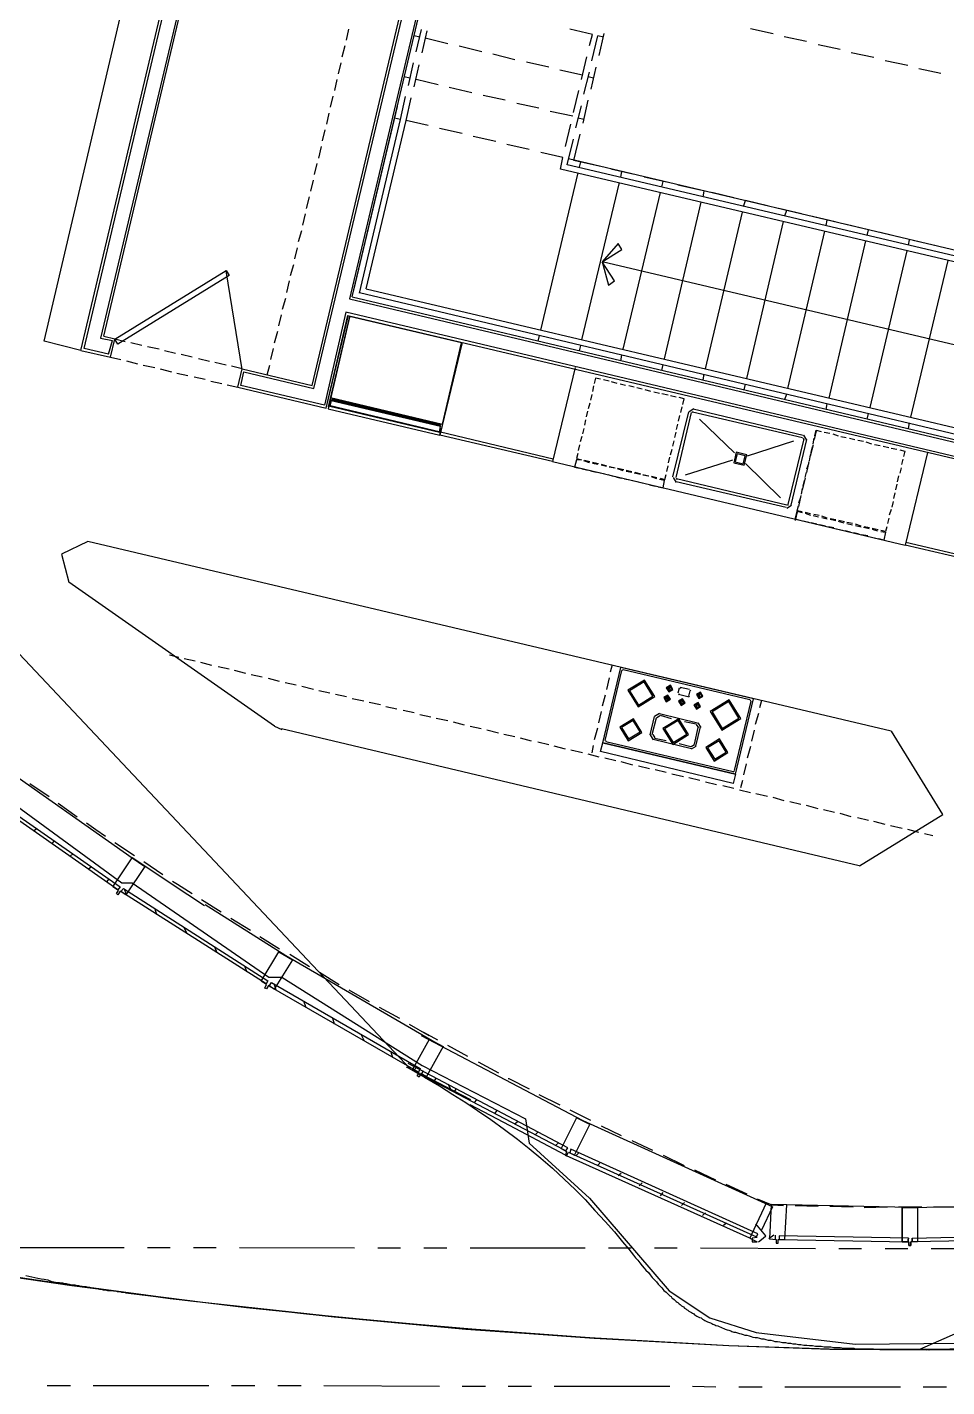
# Model space of a CAD drawing. Header units: feet. Extents: x -84 to 198, y -22 to 181.
# Drawn here: x 45.27 to 65.22, y 6.75 to 36.26 of the extents above; entities that cross this region are included whole.
import ezdxf

# ---------------------------------------------------------------- set-up
doc = ezdxf.new("R2010")
doc.units = ezdxf.units.FT
doc.layers.add('A-AREA-UNIDAD', color=30, linetype='CONTINUOUS')
doc.layers.add('A-LINEA', color=7, linetype='CONTINUOUS')

msp = doc.modelspace()

# ---------------------------------------------------------------- linework, layer by layer
at = {"layer": 'A-AREA-UNIDAD'}
msp.add_lwpolyline([(25.36, 38.4356), (30.112, 32.64), (35.488, 27.1289), (41.2, 22.1689), (47.328, 17.6889), (47.552, 17.6889), (50.512, 15.6444), (50.8, 15.6444), (53.84, 13.7244), (56.08, 12.5689), (56.16, 12.0356), (57.472, 10.8444), (59.2, 8.8356), (60.08, 8.2489), (61.088, 7.9289), (63.232, 7.68), (66.96, 7.7156), (67.44, 7.9644), (74.64, 8.5689), (80.608, 9.6), (80.72, 10.0089), (84.928, 11.0044)], dxfattribs=at)
at = {"layer": 'A-LINEA'}
for p, q in [((15.9579, 53.5937), (53.5889, 13.645)), ((46.44, 29.2444), (48.7067, 38.8311)), ((46.5067, 29.2844), (48.7733, 38.8578)), ((49.0667, 38.7911), (46.8667, 29.5111)), ((46.9333, 29.5511), (49.1067, 38.7378)), ((52.32, 30.4044), (54.1467, 38.0978)), ((54.08, 38.0578), (52.2667, 30.3644)), ((51.4533, 28.4844), (53.6267, 37.6578)), ((51.4933, 28.4178), (53.6933, 37.6978)), ((45.64, 29.4444), (47.32, 36.5911)), ((52.2, 35.9778), (52.2533, 36.2178)), ((53.7867, 36.0444), (53.6667, 36.0711)), ((53.7067, 35.7244), (53.8267, 36.2044)), ((53.84, 35.6978), (53.9467, 36.1778)), ((54.4, 35.8978), (53.9067, 36.0178)), ((57.5333, 36.0978), (57.04, 36.2178)), ((57.4667, 35.8578), (57.5333, 36.0978)), ((57.52, 35.5244), (57.6533, 36.0711)), ((57.7733, 36.0444), (57.6533, 36.0711)), ((57.68, 35.6444), (57.7867, 36.1244)), ((57.68, 35.6444), (57.7867, 36.1244)), ((60.96, 36.2311), (61.4533, 36.1244)), ((61.6933, 36.0578), (62.1733, 35.9511)), ((52.1067, 35.6178), (52.1733, 35.8578)), ((55.1333, 35.7244), (54.64, 35.8444)), ((62.4267, 35.8844), (62.9067, 35.7778)), ((63.1467, 35.7111), (63.64, 35.6044)), ((52.0267, 35.2444), (52.08, 35.4844)), ((53.5467, 34.9911), (53.6533, 35.4844)), ((53.6667, 34.9644), (53.7733, 35.4444)), ((55.8533, 35.5511), (55.3733, 35.6711)), ((56.5867, 35.3911), (56.1067, 35.4978)), ((57.2933, 35.1244), (57.4133, 35.6178)), ((63.88, 35.5378), (64.3733, 35.4311)), ((51.9467, 34.8844), (52, 35.1244)), ((53.5733, 35.1511), (53.4533, 35.1778)), ((54.1867, 35.0044), (53.7067, 35.1244)), ((57.32, 35.2178), (56.8267, 35.3244)), ((57.3467, 34.8044), (57.4667, 35.2844)), ((57.56, 35.1511), (57.44, 35.1778)), ((57.5067, 34.9111), (57.6133, 35.3911)), ((57.5067, 34.9111), (57.6133, 35.3911)), ((64.6133, 35.3644), (65.0933, 35.2578)), ((54.92, 34.8311), (54.4267, 34.9511)), ((57.12, 34.4044), (57.24, 34.8844)), ((51.8533, 34.5244), (51.9067, 34.7644)), ((52.36, 30.5511), (53.3067, 34.5378)), ((53.3733, 34.2578), (53.48, 34.7511)), ((53.4933, 34.2311), (53.6, 34.7244)), ((55.64, 34.6711), (55.16, 34.7778)), ((56.3733, 34.4978), (55.8933, 34.6044)), ((57.1733, 34.0711), (57.2933, 34.5511)), ((57.3333, 34.1778), (57.44, 34.6711)), ((57.3333, 34.1778), (57.44, 34.6711)), ((51.7733, 34.1511), (51.8267, 34.3911)), ((52.48, 30.4844), (53.3733, 34.2578)), ((52.6267, 30.5778), (53.4933, 34.2311)), ((53.3733, 34.2578), (53.24, 34.2844)), ((53.9733, 34.1244), (53.4933, 34.2311)), ((57.1067, 34.3244), (56.6133, 34.4311)), ((57.3467, 34.2578), (57.2267, 34.2844)), ((51.68, 33.7911), (51.7333, 34.0311)), ((54.7067, 33.9511), (54.2133, 34.0578)), ((56.9467, 33.6711), (57.0667, 34.1511)), ((57.1333, 33.3644), (57.2667, 33.9378)), ((51.6, 33.4178), (51.6533, 33.6711)), ((55.44, 33.7778), (54.9467, 33.8844)), ((56.16, 33.6044), (55.68, 33.7111)), ((56.9867, 33.2711), (57.12, 33.8311)), ((56.8933, 33.4311), (56.4133, 33.5378)), ((56.84, 33.1778), (56.8933, 33.4311)), ((67.36, 30.9511), (57.0133, 33.4044)), ((51.5067, 33.0578), (51.56, 33.2978)), ((56.4133, 29.6844), (57.2267, 33.0978)), ((67.4267, 30.6844), (56.84, 33.1778)), ((67.3333, 30.8311), (56.9867, 33.2711)), ((57.2533, 33.2178), (57.28, 33.3378)), ((58.4133, 33.0711), (57.9333, 33.1778)), ((58.1467, 33.0044), (58.1733, 33.1244)), ((51.4267, 32.6978), (51.48, 32.9378)), ((57.3067, 29.4711), (58.12, 32.8844)), ((59.1467, 32.8978), (58.6533, 33.0044)), ((59.04, 32.7911), (59.0667, 32.9111)), ((59.88, 32.7244), (59.3867, 32.8311)), ((51.3333, 32.3244), (51.4, 32.5778)), ((58.2, 29.2711), (59.0133, 32.6711)), ((59.0933, 29.0578), (59.8933, 32.4578)), ((59.9333, 32.5778), (59.96, 32.6978)), ((60.6, 32.5511), (60.12, 32.6711)), ((60.8133, 32.3644), (60.8533, 32.4978)), ((61.3333, 32.3778), (60.8533, 32.4978)), ((64.6373, 7.5663), (121.8893, 32.7279)), ((51.2533, 31.9644), (51.3067, 32.2044)), ((59.9867, 28.8444), (60.7867, 32.2444)), ((62.0667, 32.2044), (61.5733, 32.3244)), ((61.7067, 32.1644), (61.7467, 32.2844)), ((60.88, 28.6311), (61.68, 32.0444)), ((62.8, 32.0311), (62.3067, 32.1511)), ((62.6, 31.9511), (62.6267, 32.0711)), ((63.52, 31.8578), (63.04, 31.9778)), ((51.16, 31.6044), (51.2267, 31.8444)), ((61.7733, 28.4178), (62.5733, 31.8311)), ((62.6667, 28.2044), (63.4667, 31.6178)), ((63.4933, 31.7378), (63.52, 31.8578)), ((64.2533, 31.6844), (63.7733, 31.8044)), ((64.3867, 31.5244), (64.4133, 31.6444)), ((64.9867, 31.5111), (64.4933, 31.6311)), ((51.08, 31.2311), (51.1333, 31.4711)), ((63.56, 28.0044), (64.36, 31.4044)), ((50.9867, 30.8711), (51.0533, 31.1111)), ((64.44, 27.7911), (65.2533, 31.1911)), ((49.9375, 28.8265), (49.5903, 30.9671)), ((50.9067, 30.4978), (50.96, 30.7511)), ((52.32, 30.4044), (70.2133, 26.1644)), ((52.48, 30.4978), (70.12, 26.3111)), ((52.6267, 30.5778), (70.0267, 26.4711)), ((50.8133, 30.1378), (50.88, 30.3778)), ((52.2667, 30.3644), (70.1467, 26.1244)), ((50.7333, 29.7778), (50.7867, 30.0178)), ((52.1867, 30.0711), (51.72, 28.0578)), ((51.76, 27.9911), (52.2267, 30.0044)), ((52.2267, 29.9778), (51.76, 28.0178)), ((52.2667, 29.9644), (51.8, 27.9778)), ((52.2667, 29.9644), (51.8, 28.0178)), ((69.7867, 25.8978), (52.1867, 30.0711)), ((52.2267, 30.0044), (69.72, 25.8711)), ((46.8667, 29.5111), (47.12, 29.4578)), ((46.9333, 29.5511), (47.1733, 29.4978)), ((50.64, 29.4044), (50.7067, 29.6578)), ((56.36, 29.4444), (56.3867, 29.5644)), ((46.44, 29.2444), (45.64, 29.4444)), ((46.44, 29.2444), (47.08, 29.0978)), ((47.04, 29.1644), (46.5067, 29.2844)), ((47.04, 29.1644), (47.12, 29.4578)), ((47.08, 29.0978), (47.1733, 29.4844)), ((47.4, 29.4311), (47.1733, 29.4844)), ((47.76, 29.3511), (47.52, 29.4044)), ((48.1333, 29.2711), (47.88, 29.3244)), ((48.4933, 29.1778), (48.2533, 29.2311)), ((50.56, 29.0444), (50.6133, 29.2844)), ((54.7067, 29.4178), (54.2267, 27.4044)), ((57.2533, 29.2311), (57.28, 29.3511)), ((47.08, 29.0978), (47.3067, 29.0444)), ((47.4267, 29.0178), (47.6667, 28.9511)), ((47.7867, 28.9244), (48.04, 28.8711)), ((48.8533, 29.0978), (48.6133, 29.1511)), ((49.2267, 29.0044), (48.9867, 29.0578)), ((49.5867, 28.9244), (49.3467, 28.9778)), ((50.48, 28.7111), (50.5333, 28.9244)), ((58.1467, 29.0178), (58.1733, 29.1378)), ((59.04, 28.8044), (59.0667, 28.9378)), ((48.16, 28.8444), (48.4, 28.7778)), ((48.52, 28.7511), (48.76, 28.6978)), ((48.8933, 28.6711), (49.1333, 28.6178)), ((49.9333, 28.8444), (49.7067, 28.8978)), ((49.84, 28.4444), (49.9333, 28.8444)), ((49.9067, 28.4844), (49.9733, 28.7778)), ((49.9333, 28.8444), (51.4533, 28.4844)), ((49.9733, 28.7778), (51.4933, 28.4178)), ((57.16, 28.8711), (56.6667, 26.8311)), ((59.9333, 28.6044), (59.96, 28.7244)), ((49.2533, 28.5778), (49.4933, 28.5244)), ((49.6133, 28.4978), (49.84, 28.4444)), ((49.84, 28.4444), (51.76, 27.9911)), ((51.72, 28.0578), (49.9067, 28.4844)), ((57.56, 28.4711), (57.5333, 28.3511)), ((57.8933, 28.5778), (57.7733, 28.6044)), ((58.0667, 28.5244), (57.9467, 28.5644)), ((58.2533, 28.4844), (58.1333, 28.5111)), ((58.44, 28.4444), (58.32, 28.4711)), ((58.6133, 28.4044), (58.4933, 28.4311)), ((58.8, 28.3511), (58.68, 28.3911)), ((58.9867, 28.3111), (58.8667, 28.3378)), ((60.8267, 28.3911), (60.8533, 28.5111)), ((51.8933, 28.1911), (54.2267, 27.6311)), ((51.8933, 28.1911), (54.2267, 27.6311)), ((54.2267, 27.6044), (51.8933, 28.1644)), ((54.2267, 27.6044), (51.8933, 28.1644)), ((57.48, 28.0978), (57.44, 27.9778)), ((57.52, 28.2844), (57.4933, 28.1644)), ((59.1733, 28.2711), (59.04, 28.2978)), ((59.3467, 28.2311), (59.2267, 28.2578)), ((59.52, 28.1911), (59.4133, 28.2178)), ((59.4933, 28.0711), (59.52, 28.1911)), ((61.7067, 28.1778), (61.7467, 28.2978)), ((62.6, 27.9644), (62.6267, 28.0844)), ((57.3867, 27.7378), (57.36, 27.6178)), ((57.4267, 27.9244), (57.4, 27.8044)), ((59.28, 26.4978), (59.6267, 27.9111)), ((59.3467, 26.4844), (59.68, 27.8978)), ((59.4, 27.7111), (59.4267, 27.8311)), ((59.4533, 27.8978), (59.48, 28.0178)), ((59.7333, 27.9754), (59.629, 27.9111)), ((59.7179, 27.9106), (59.6939, 27.8957)), ((59.7067, 27.9111), (62.0933, 27.3511)), ((59.72, 27.9778), (62.1067, 27.4044)), ((60.6133, 27.0178), (59.8533, 27.7511)), ((63.4933, 27.7511), (63.52, 27.8711)), ((56.68, 26.8844), (54.24, 27.4711)), ((57.3467, 27.5511), (57.32, 27.4311)), ((59.32, 27.3511), (59.3467, 27.4711)), ((59.36, 27.5244), (59.3867, 27.6444)), ((62.3867, 27.4978), (62.3467, 27.3111)), ((62.36, 27.3911), (62.3867, 27.5111)), ((62.3867, 27.5111), (62.4933, 27.4844)), ((62.56, 27.4711), (62.68, 27.4444)), ((64.3867, 27.5511), (64.4133, 27.6711)), ((56.6667, 26.8311), (54.2267, 27.4044)), ((57.2533, 27.1911), (57.2267, 27.0711)), ((57.3067, 27.3778), (57.2667, 27.2578)), ((59.28, 27.1644), (59.3067, 27.2844)), ((61.8933, 27.2711), (60.8933, 26.9511)), ((62.12, 27.3244), (61.7733, 25.8978)), ((62.1733, 27.3111), (61.84, 25.8844)), ((62.1195, 27.3132), (62.1046, 27.3372)), ((62.1843, 27.2978), (62.12, 27.4021)), ((62.32, 27.1911), (62.2533, 26.9511)), ((62.28, 27.0311), (62.3067, 27.1511)), ((62.32, 27.2178), (62.3467, 27.3378)), ((62.7467, 27.4311), (62.8667, 27.3911)), ((62.92, 27.3778), (63.04, 27.3511)), ((63.1067, 27.3378), (63.2267, 27.3111)), ((63.2933, 27.2978), (63.4133, 27.2711)), ((63.4667, 27.2578), (63.5867, 27.2178)), ((63.6533, 27.2044), (63.7733, 27.1778)), ((63.84, 27.1644), (63.96, 27.1378)), ((57.36, 26.8578), (57.48, 26.8311)), ((59.1867, 26.8044), (59.2133, 26.9244)), ((59.2267, 26.9778), (59.2667, 27.0978)), ((60.5733, 26.8578), (59.5467, 26.5378)), ((62.24, 26.8444), (62.2667, 26.9778)), ((64.0133, 27.1244), (64.1333, 27.0978)), ((64.2667, 26.8844), (64.24, 26.7644)), ((64.8, 27.0311), (64.32, 25.0178)), ((56.6667, 26.8311), (64.32, 25.0178)), ((57.3067, 26.6711), (57.44, 26.6444)), ((57.4667, 26.8044), (57.3467, 26.8444)), ((57.4933, 26.6311), (57.6133, 26.6044)), ((57.5333, 26.8178), (57.6667, 26.7911)), ((57.6533, 26.7644), (57.5333, 26.7911)), ((57.68, 26.5911), (57.8, 26.5644)), ((57.72, 26.7778), (57.84, 26.7378)), ((57.84, 26.7244), (57.72, 26.7511)), ((58.0267, 26.6844), (57.8933, 26.7111)), ((57.9067, 26.7244), (58.0267, 26.6978)), ((58.08, 26.6844), (58.2133, 26.6578)), ((58.2, 26.6311), (58.08, 26.6711)), ((58.2667, 26.6444), (58.3867, 26.6178)), ((58.3867, 26.5911), (58.2667, 26.6178)), ((58.5733, 26.5511), (58.44, 26.5778)), ((58.4533, 26.6044), (58.5733, 26.5644)), ((59.1467, 26.6178), (59.1733, 26.7378)), ((61.6133, 26.0444), (60.8533, 26.7911)), ((62.1467, 26.4844), (62.1733, 26.6044)), ((62.2267, 26.8311), (62.1733, 26.5911)), ((62.1867, 26.6711), (62.2267, 26.7911)), ((64.2267, 26.6978), (64.2, 26.5778)), ((57.8667, 26.5511), (57.9867, 26.5111)), ((58.04, 26.4978), (58.16, 26.4711)), ((58.2267, 26.4578), (58.3467, 26.4311)), ((58.4133, 26.4178), (58.5333, 26.3911)), ((58.5867, 26.3778), (58.7067, 26.3511)), ((58.6267, 26.5511), (58.76, 26.5244)), ((58.7467, 26.5111), (58.6267, 26.5378)), ((58.7733, 26.3244), (58.8933, 26.2978)), ((58.8133, 26.5111), (58.9333, 26.4844)), ((58.9333, 26.4578), (58.8133, 26.4978)), ((59.0933, 26.4178), (58.9867, 26.4444)), ((59.2823, 26.4844), (59.3467, 26.3801)), ((61.7333, 25.8311), (59.3467, 26.3911)), ((59.3472, 26.469), (59.3621, 26.445)), ((61.7467, 25.8844), (59.36, 26.4578)), ((62.1467, 26.4711), (62.08, 26.2178)), ((62.1067, 26.2978), (62.1333, 26.4178)), ((64.1333, 26.3378), (64.1067, 26.2178)), ((64.1733, 26.5244), (64.1467, 26.3911)), ((62.0533, 26.0978), (62, 25.8578)), ((62.0133, 25.9378), (62.0533, 26.0578)), ((62.0667, 26.1244), (62.0933, 26.2444)), ((64.0933, 26.1511), (64.0667, 26.0311)), ((61.7467, 25.8201), (61.851, 25.8845)), ((61.7621, 25.885), (61.7861, 25.8998)), ((61.9733, 25.7378), (61.9333, 25.5511)), ((61.9733, 25.7511), (62.08, 25.7244)), ((62.2667, 25.6978), (62.1467, 25.7244)), ((62.1467, 25.7111), (62.2667, 25.6711)), ((62.4533, 25.6578), (62.3333, 25.6844)), ((64.0133, 25.7911), (63.9733, 25.6711)), ((64.0533, 25.9644), (64.0267, 25.8444)), ((62.2267, 25.5111), (62.1067, 25.5378)), ((62.4, 25.4711), (62.28, 25.4978)), ((62.32, 25.6578), (62.44, 25.6311)), ((62.5867, 25.4311), (62.4667, 25.4578)), ((62.6267, 25.6044), (62.5067, 25.6444)), ((62.5067, 25.6178), (62.6267, 25.5911)), ((62.7733, 25.3911), (62.6533, 25.4178)), ((62.8133, 25.5644), (62.6933, 25.5911)), ((62.6933, 25.5778), (62.8133, 25.5511)), ((62.8667, 25.5378), (62.9867, 25.4978)), ((63, 25.5244), (62.88, 25.5511)), ((63.1733, 25.4844), (63.0533, 25.5111)), ((63.0533, 25.4844), (63.1733, 25.4578)), ((63.36, 25.4311), (63.24, 25.4711)), ((63.24, 25.4444), (63.36, 25.4178)), ((63.4133, 25.4044), (63.5333, 25.3778)), ((63.5467, 25.3911), (63.4267, 25.4178)), ((63.7333, 25.3511), (63.6, 25.3778)), ((63.96, 25.6044), (63.9333, 25.4844)), ((64.0133, 20.9778), (46.5867, 25.0978)), ((62.96, 25.3378), (62.8267, 25.3644)), ((63.1333, 25.2978), (63.0133, 25.3244)), ((63.32, 25.2578), (63.2, 25.2844)), ((63.5067, 25.2178), (63.3733, 25.2444)), ((63.68, 25.1644), (63.56, 25.1911)), ((63.6, 25.3644), (63.72, 25.3244)), ((66.7733, 24.4444), (64.32, 25.0178)), ((66.7867, 24.4978), (64.3333, 25.0711)), ((46.1731, 24.2187), (50.6378, 21.0952)), ((48.56, 22.5778), (48.36, 22.6311)), ((48.92, 22.4978), (48.68, 22.5511)), ((49.28, 22.4044), (49.04, 22.4711)), ((49.6533, 22.3244), (49.4133, 22.3778)), ((50.0133, 22.2311), (49.7733, 22.2978)), ((50.3733, 22.1511), (50.1333, 22.2044)), ((57.76, 20.7244), (58.1467, 22.3644)), ((57.8133, 20.7778), (58.1733, 22.2978)), ((57.8933, 22.1378), (57.84, 21.8844)), ((57.96, 22.4178), (57.92, 22.2578)), ((61.0267, 21.6844), (58.1467, 22.3644)), ((58.1979, 22.3106), (58.1739, 22.2957)), ((60.9467, 21.6578), (58.2, 22.3111)), ((50.7467, 22.0578), (50.5067, 22.1244)), ((51.1067, 21.9778), (50.8667, 22.0311)), ((51.48, 21.8844), (51.2267, 21.9511)), ((51.84, 21.8044), (51.6, 21.8578)), ((59.1867, 21.8978), (59.2, 21.9644)), ((59.2, 21.8844), (59.2267, 21.9644)), ((59.2, 21.8978), (59.2, 21.8978)), ((59.4133, 21.9111), (59.3867, 21.8044)), ((59.4513, 21.9239), (59.4272, 21.909)), ((59.64, 21.8844), (59.44, 21.9244)), ((59.6267, 21.7378), (59.6533, 21.8578)), ((59.6661, 21.8465), (59.6513, 21.8706)), ((52.2, 21.7244), (51.96, 21.7778)), ((52.5733, 21.6311), (52.32, 21.6844)), ((52.9333, 21.5511), (52.6933, 21.6044)), ((57.8133, 21.7644), (57.7467, 21.5244)), ((59.1333, 21.6711), (59.1467, 21.7511)), ((59.1467, 21.6711), (59.1467, 21.6711)), ((59.16, 21.6711), (59.1733, 21.7378)), ((59.6, 21.7244), (59.4, 21.7778)), ((59.4005, 21.789), (59.4154, 21.765)), ((59.4533, 21.6044), (59.4667, 21.6711)), ((59.4667, 21.6044), (59.4667, 21.6044)), ((59.48, 21.5911), (59.4933, 21.6711)), ((59.6154, 21.725), (59.6395, 21.7398)), ((59.7867, 21.5244), (59.8, 21.5911)), ((59.8, 21.5244), (59.8267, 21.5911)), ((59.8533, 21.7378), (59.8667, 21.8044)), ((60.6133, 20.1244), (60.9733, 21.6311)), ((60.64, 20.0444), (61.0267, 21.6844)), ((60.9728, 21.6332), (60.9579, 21.6572)), ((61.2, 21.6444), (61.16, 21.4844)), ((53.2933, 21.4578), (53.0533, 21.5111)), ((53.6667, 21.3778), (53.4267, 21.4311)), ((54.0267, 21.2844), (53.7867, 21.3378)), ((54.4, 21.2044), (54.1467, 21.2578)), ((57.72, 21.4044), (57.6667, 21.1644)), ((58.7867, 20.8978), (58.88, 21.2978)), ((58.8267, 20.9111), (58.92, 21.2711)), ((58.9866, 21.3621), (58.8823, 21.2977)), ((58.9938, 21.3095), (58.9216, 21.2649)), ((58.9867, 21.3644), (59.8133, 21.1644)), ((59, 21.3244), (59.24, 21.2578)), ((59.8, 21.5244), (59.8, 21.5244)), ((61.1333, 21.3644), (61.0667, 21.1244)), ((50.6399, 21.0858), (50.7983, 21.0179)), ((63.32, 18.0578), (50.7867, 21.0311)), ((54.76, 21.1111), (54.52, 21.1778)), ((55.12, 21.0311), (54.88, 21.0844)), ((55.4933, 20.9378), (55.24, 21.0044)), ((57.64, 21.0444), (57.5733, 20.7911)), ((59.5333, 21.1911), (59.7867, 21.1378)), ((59.7467, 20.6978), (59.8267, 21.0578)), ((59.7733, 20.6578), (59.88, 21.0711)), ((59.8384, 21.0506), (59.7938, 21.1228)), ((59.891, 21.0578), (59.8266, 21.1621)), ((61.04, 21.0044), (60.9867, 20.7644)), ((55.8533, 20.8578), (55.6133, 20.9111)), ((56.2133, 20.7644), (55.9733, 20.8311)), ((56.5867, 20.6844), (56.3467, 20.7378)), ((56.9467, 20.5911), (56.7067, 20.6578)), ((57.5467, 20.6711), (57.52, 20.5111)), ((60.64, 20.0444), (57.76, 20.7244)), ((57.8139, 20.7757), (57.8287, 20.7516)), ((60.5867, 20.0978), (57.8267, 20.7511)), ((58.789, 20.8977), (58.8534, 20.7934)), ((58.8416, 20.9049), (58.8862, 20.8327)), ((58.8533, 20.8044), (59.68, 20.6044)), ((58.88, 20.8311), (59.1333, 20.7778)), ((59.4133, 20.7111), (59.6667, 20.6444)), ((59.6729, 20.6461), (59.7451, 20.6906)), ((59.68, 20.5934), (59.7843, 20.6578)), ((57.32, 20.5111), (57.0667, 20.5644)), ((57.68, 20.4178), (57.44, 20.4844)), ((58.04, 20.3378), (57.8, 20.3911)), ((60.96, 20.6444), (60.8933, 20.3911)), ((58.4133, 20.2444), (58.16, 20.3111)), ((58.7733, 20.1644), (58.5333, 20.2178)), ((59.1333, 20.0844), (58.8933, 20.1378)), ((60.5887, 20.0983), (60.6128, 20.1132)), ((60.8667, 20.2711), (60.8133, 20.0311)), ((45.3333, 19.8444), (45.7467, 19.5644)), ((59.5067, 19.9911), (59.2533, 20.0444)), ((59.8667, 19.9111), (59.6267, 19.9644)), ((60.2267, 19.8178), (59.9867, 19.8711)), ((60.6, 19.7378), (60.36, 19.7911)), ((60.7867, 19.9111), (60.7467, 19.7511)), ((60.96, 19.6444), (60.72, 19.6978)), ((61.3333, 19.5644), (61.08, 19.6178)), ((61.6933, 19.4711), (61.4533, 19.5378)), ((45.9467, 19.4178), (46.36, 19.1244)), ((62.0533, 19.3911), (61.8133, 19.4444)), ((62.4267, 19.2978), (62.1733, 19.3644)), ((62.7867, 19.2178), (62.5467, 19.2711)), ((63.1467, 19.1244), (62.9067, 19.1911)), ((63.52, 19.0444), (63.28, 19.0978)), ((63.88, 18.9511), (63.64, 19.0178)), ((64.2533, 18.8711), (64, 18.9244)), ((45.4133, 18.8178), (45.48, 18.8711)), ((45.8133, 18.5378), (45.8667, 18.6044)), ((64.6133, 18.7778), (64.3733, 18.8444)), ((64.92, 18.7111), (64.7333, 18.7511)), ((46.2, 18.2578), (46.2667, 18.3244)), ((47.1733, 18.5644), (47.6, 18.2844)), ((46.6, 17.9911), (46.6667, 18.0444)), ((47.8, 18.1511), (48.2133, 17.8711)), ((47, 17.7111), (47.0533, 17.7778)), ((47.3867, 17.5378), (47.4267, 17.4178)), ((48.04, 17.1244), (48.08, 17.0044)), ((49.0533, 17.3244), (49.48, 17.0578)), ((49.1333, 17.2178), (50.88, 16.1111)), ((49.6933, 16.9244), (50.12, 16.6578)), ((48.68, 16.7111), (48.7333, 16.5911)), ((50.32, 16.5244), (50.7467, 16.2578)), ((49.3333, 16.2978), (49.3867, 16.1778)), ((49.3333, 16.2978), (49.3867, 16.1778)), ((50.9733, 16.1378), (51.4, 15.8711)), ((49.9867, 15.8844), (50.0267, 15.7644)), ((49.9867, 15.8844), (50.0267, 15.7644)), ((51.6133, 15.7511), (52.04, 15.4844)), ((50.4933, 15.5644), (50.4533, 15.4978)), ((50.52, 15.4444), (50.5733, 15.5244)), ((50.6267, 15.4844), (50.6667, 15.3644)), ((50.6267, 15.4844), (50.6667, 15.3644)), ((52.2533, 15.3644), (52.6933, 15.1111)), ((51.2667, 15.1244), (51.3067, 15.0044)), ((51.2667, 15.1244), (51.3067, 15.0044)), ((52.9067, 14.9911), (53.3467, 14.7511)), ((51.8933, 14.7511), (51.9333, 14.6311)), ((51.8933, 14.7511), (51.9333, 14.6311)), ((53.56, 14.6178), (53.9867, 14.3778)), ((52.52, 14.3911), (52.5733, 14.2711)), ((52.52, 14.3911), (52.5733, 14.2711)), ((57.3333, 12.5244), (53.8267, 14.3644)), ((53.8667, 14.4444), (54.1733, 14.2844)), ((54.3867, 14.1644), (54.8267, 13.9244)), ((53.16, 14.0178), (53.2, 13.8978)), ((57, 11.9378), (53.5333, 13.7644)), ((53.6533, 13.6178), (53.7067, 13.6711)), ((53.7867, 13.6578), (53.7867, 13.6444)), ((55.0533, 13.8044), (55.4933, 13.5644)), ((53.8267, 13.5378), (53.8267, 13.5378)), ((54.0933, 13.3778), (54.1467, 13.4444)), ((54.4, 13.3244), (54.4533, 13.2178)), ((54.5333, 13.1511), (54.5867, 13.2178)), ((56.3733, 13.0978), (56.8267, 12.8711)), ((54.9733, 12.9244), (55.0267, 12.9778)), ((55.4133, 12.6844), (55.4667, 12.7511)), ((57.04, 12.7644), (57.4933, 12.5378)), ((55.8533, 12.4578), (55.9067, 12.5111)), ((61.44, 10.6578), (57.3333, 12.5244)), ((57.72, 12.4178), (58.16, 12.2044)), ((56.2933, 12.2178), (56.36, 12.2844)), ((58.3867, 12.0978), (58.84, 11.8844)), ((56.7333, 11.9911), (56.8, 12.0444)), ((57.1733, 11.7644), (57.24, 11.8311)), ((60.9467, 9.9778), (56.9733, 11.7644)), ((57.64, 11.5511), (57.6933, 11.6044)), ((58.0933, 11.3378), (58.16, 11.3911)), ((59.7467, 11.4578), (60.2, 11.2444)), ((58.5467, 11.1111), (58.6133, 11.1778)), ((59.0133, 10.8978), (59.0667, 10.9644)), ((60.4267, 11.1511), (60.88, 10.9378)), ((59.4667, 10.6844), (59.5333, 10.7511)), ((61.1067, 10.8311), (61.4267, 10.6978)), ((61.44, 10.6578), (61.2, 10.1511)), ((61.4267, 10.6978), (61.68, 10.6844)), ((64.4267, 10.6444), (61.7467, 10.6978)), ((61.9333, 10.6844), (62.4267, 10.6711)), ((62.68, 10.6711), (63.1867, 10.6578)), ((63.4267, 10.6444), (63.9333, 10.6578)), ((64.1733, 10.6578), (64.68, 10.6578)), ((64.4267, 10.6444), (67.1067, 10.6978)), ((64.9333, 10.6578), (65.4267, 10.6578)), ((59.92, 10.4711), (59.9867, 10.5244)), ((60.3733, 10.2578), (60.44, 10.3111)), ((61.4667, 10.0444), (61.36, 9.9644)), ((61.5067, 9.9644), (61.5067, 10.0444)), ((44.88, 9.7778), (47.3733, 9.7778)), ((47.88, 9.7778), (48.3733, 9.7778)), ((48.88, 9.7778), (49.3733, 9.7778)), ((49.88, 9.7778), (52.3733, 9.7644)), ((52.88, 9.7644), (53.3733, 9.7644)), ((53.88, 9.7644), (54.3733, 9.7644)), ((54.88, 9.7644), (57.3733, 9.7644)), ((57.88, 9.7644), (58.3733, 9.7644)), ((58.88, 9.7644), (59.3733, 9.7644)), ((59.88, 9.7644), (62.3733, 9.7511)), ((61, 9.8978), (61.1067, 9.8978)), ((62.88, 9.7511), (63.3733, 9.7511)), ((63.88, 9.7511), (64.3733, 9.7511)), ((64.3867, 9.9778), (64.3733, 9.8978)), ((64.4667, 9.9778), (64.4667, 9.8978)), ((64.88, 9.7511), (67.3733, 9.7511)), ((45.7067, 6.7778), (46.2133, 6.7778)), ((46.7067, 6.7778), (49.2133, 6.7778)), ((49.7067, 6.7778), (50.2133, 6.7778)), ((50.7067, 6.7778), (51.2133, 6.7778)), ((51.7067, 6.7778), (54.2133, 6.7644)), ((54.7067, 6.7644), (55.2133, 6.7644)), ((55.7067, 6.7644), (56.2133, 6.7644)), ((56.7067, 6.7644), (59.2133, 6.7644)), ((59.7067, 6.7644), (60.2133, 6.7511)), ((60.7067, 6.7511), (61.2133, 6.7511)), ((61.7067, 6.7511), (64.2133, 6.7511)), ((64.7067, 6.7511), (65.2133, 6.7511))]:
    msp.add_line(p, q, dxfattribs=at)
for points in [[(29.2133, 34.6044), (30.6, 32.9778), (33.1867, 30.2178), (35.8667, 27.5511), (38.68, 25.0178), (41.5867, 22.6044), (44.5867, 20.3111), (47.5467, 18.2311)], [(57.68, 33.2444), (57.1333, 33.3644), (57.2667, 33.9378)], [(69.8133, 33.1911), (68.72, 28.5778), (57.7467, 31.1644)], [(58.0933, 31.5644), (57.7467, 31.1644), (57.88, 30.6578), (58.0133, 30.7511), (57.7467, 31.1644), (58.1733, 31.4311), (58.0933, 31.5644)], [(47.1733, 29.4844), (49.5867, 30.9778), (49.6533, 30.8711), (47.24, 29.3778), (47.1733, 29.4844)], [(51.8533, 28.2178), (54.28, 27.6444), (54.6933, 29.4044), (52.2667, 29.9778), (51.8533, 28.2178)], [(57.7067, 28.6178), (57.6, 28.6444), (57.5733, 28.5244)], [(54.2267, 27.4044), (54.24, 27.4711), (51.8133, 28.0444), (51.8, 27.9778), (54.2267, 27.4044)], [(54.2267, 27.4044), (54.24, 27.4711), (51.8133, 28.0444), (51.8, 27.9778), (54.2267, 27.4044)], [(51.8267, 28.0311), (51.8533, 28.1111), (51.8667, 28.1244), (51.8667, 28.1511), (51.8933, 28.1644), (51.88, 28.1778), (51.8933, 28.1911), (51.8933, 28.2044), (54.24, 27.6444), (54.2267, 27.6311), (54.24, 27.6178), (54.2267, 27.6044), (54.24, 27.5911), (54.2267, 27.5644), (54.24, 27.5511), (54.2267, 27.4711), (51.8267, 28.0311)], [(51.8267, 28.0311), (51.8533, 28.1111), (51.8667, 28.1244), (51.8667, 28.1511), (51.8933, 28.1644), (51.88, 28.1778), (51.8933, 28.1911), (51.8933, 28.2044), (54.24, 27.6444), (54.2267, 27.6311), (54.24, 27.6178), (54.2267, 27.6044), (54.24, 27.5911), (54.2267, 27.5644), (54.24, 27.5511), (54.2267, 27.4711), (51.8267, 28.0311)], [(54.2133, 27.4711), (54.24, 27.5911), (51.8667, 28.1511), (51.84, 28.0311), (54.2133, 27.4711)], [(54.2133, 27.4711), (54.24, 27.5911), (51.8667, 28.1511), (51.84, 28.0311), (54.2133, 27.4711)], [(57.2933, 26.8578), (57.1867, 26.8711), (57.1467, 26.7111), (57.2533, 26.6844)], [(57.2133, 27.0044), (57.1867, 26.8978), (57.2933, 26.8711)], [(60.5982, 26.8036), (60.8276, 26.7493), (60.8818, 26.9787), (60.6524, 27.0329), (60.5982, 26.8036)], [(60.6322, 26.8246), (60.8065, 26.7833), (60.8478, 26.9577), (60.6735, 26.9989), (60.6322, 26.8246)], [(64.2, 27.0844), (64.3067, 27.0578), (64.28, 26.9378)], [(58.96, 26.2844), (59.0667, 26.2578), (59.0933, 26.4178)], [(59, 26.4711), (59.1067, 26.4444), (59.1333, 26.5511)], [(62.04, 25.5511), (61.9333, 25.5778), (61.9733, 25.7511)], [(62.08, 25.7378), (61.9733, 25.7644), (62, 25.8711)], [(63.92, 25.4178), (63.8933, 25.3111), (63.7867, 25.3378)], [(46.5884, 25.0977), (46.0204, 24.8229), (46.1738, 24.2108)], [(63.7867, 25.3111), (63.8933, 25.2978), (63.8533, 25.1244), (63.7467, 25.1511)], [(58.8853, 21.7287), (58.6624, 22.0897), (58.3014, 21.8668), (58.5243, 21.5058), (58.8853, 21.7287)], [(58.8463, 21.7379), (58.6532, 22.0508), (58.3403, 21.8576), (58.5335, 21.5448), (58.8463, 21.7379)], [(59.278, 21.8876), (59.2235, 21.9758), (59.1353, 21.9213), (59.1898, 21.8331), (59.278, 21.8876)], [(59.2521, 21.8937), (59.2174, 21.9499), (59.1613, 21.9152), (59.1959, 21.859), (59.2521, 21.8937)], [(59.2247, 21.6742), (59.1702, 21.7625), (59.082, 21.708), (59.1365, 21.6197), (59.2247, 21.6742)], [(59.1987, 21.6804), (59.1641, 21.7365), (59.1079, 21.7019), (59.1426, 21.6457), (59.1987, 21.6804)], [(59.5447, 21.5942), (59.4902, 21.6825), (59.402, 21.628), (59.4565, 21.5397), (59.5447, 21.5942)], [(59.5187, 21.6004), (59.4841, 21.6565), (59.4279, 21.6219), (59.4626, 21.5657), (59.5187, 21.6004)], [(59.878, 21.5142), (59.8235, 21.6025), (59.7353, 21.548), (59.7898, 21.4597), (59.878, 21.5142)], [(59.8521, 21.5204), (59.8174, 21.5765), (59.7613, 21.5419), (59.7959, 21.4857), (59.8521, 21.5204)], [(59.9314, 21.7409), (59.8769, 21.8291), (59.7886, 21.7747), (59.8431, 21.6864), (59.9314, 21.7409)], [(59.9054, 21.747), (59.8707, 21.8032), (59.8146, 21.7685), (59.8493, 21.7124), (59.9054, 21.747)], [(59.84, 21.7378), (59.84, 21.7378), (59.8533, 21.8178)], [(60.7509, 21.2528), (60.4983, 21.662), (60.0891, 21.4094), (60.3417, 21.0002), (60.7509, 21.2528)], [(60.7119, 21.262), (60.4891, 21.6231), (60.1281, 21.4002), (60.3509, 21.0392), (60.7119, 21.262)], [(58.6067, 20.9543), (58.4235, 21.2512), (58.1266, 21.0679), (58.3099, 20.7711), (58.6067, 20.9543)], [(59.619, 20.9051), (59.406, 21.2501), (59.061, 21.0371), (59.274, 20.6921), (59.619, 20.9051)], [(58.5678, 20.9635), (58.4142, 21.2122), (58.1656, 21.0587), (58.3191, 20.81), (58.5678, 20.9635)], [(59.58, 20.9143), (59.3968, 21.2112), (59.1, 21.0279), (59.2832, 20.7311), (59.58, 20.9143)], [(63.3276, 18.0582), (65.1329, 19.172), (64.0191, 20.9774)], [(60.5867, 19.8444), (57.7067, 20.5378), (57.76, 20.7244), (60.64, 20.0444), (60.5867, 19.8444)], [(60.4734, 20.5143), (60.2901, 20.8112), (59.9933, 20.6279), (60.1765, 20.3311), (60.4734, 20.5143)], [(60.4344, 20.5235), (60.2809, 20.7722), (60.0322, 20.6187), (60.1858, 20.37), (60.4344, 20.5235)], [(44.2267, 19.7378), (47.2933, 17.6044), (47.24, 17.5378), (44.1867, 19.6711), (44.2267, 19.7378)], [(46.56, 18.9911), (46.76, 18.8444), (46.9733, 18.6978)], [(47.4133, 17.4311), (47.2933, 17.5111), (47.24, 17.4311), (47.2133, 17.4578), (47.2533, 17.5244), (47.1333, 17.6044), (47.5467, 18.2311), (47.8267, 18.0444), (47.4133, 17.4311)], [(49.12, 17.1911), (48.76, 17.4311), (47.5467, 18.2311)], [(48.4267, 17.7244), (48.5333, 17.6578), (48.8533, 17.4578)], [(47.36, 17.5644), (50.4933, 15.5644), (50.4533, 15.4978), (47.3067, 17.4978), (47.36, 17.5644)], [(49.1333, 17.2178), (50.88, 16.1111), (54.1467, 14.2178)], [(50.6267, 15.3778), (50.5067, 15.4578), (50.4667, 15.3911), (50.4267, 15.4044), (50.4667, 15.4844), (50.3467, 15.5511), (50.7333, 16.1911), (51.0267, 16.0178), (50.6267, 15.3778)], [(50.6267, 15.3778), (50.5067, 15.4578), (50.4667, 15.3911), (50.4267, 15.4044), (50.4667, 15.4844), (50.3467, 15.5511), (50.7333, 16.1911), (51.0267, 16.0178), (50.6267, 15.3778)], [(50.5733, 15.5244), (53.8, 13.6578), (53.76, 13.5778), (50.52, 15.4444), (50.5733, 15.5244)], [(53.9333, 13.4844), (53.8133, 13.5511), (53.7733, 13.4711), (53.7333, 13.4978), (53.7733, 13.5644), (53.64, 13.6444), (54, 14.2978), (54.2933, 14.1378), (53.9333, 13.4844)], [(53.4933, 13.6978), (56.9067, 11.8978), (56.96, 11.8711), (57, 11.9378)], [(53.5867, 13.6444), (53.8933, 13.4711), (54.2133, 13.2844), (54.5067, 13.0978), (54.7867, 12.9244), (55.04, 12.7511), (55.3333, 12.5511), (55.6267, 12.3378), (55.9067, 12.1244), (56.16, 11.9244), (56.4133, 11.7111), (56.6667, 11.4978), (56.92, 11.2578), (57.16, 11.0311), (57.3733, 10.8178), (57.5867, 10.5778), (57.8133, 10.3378), (58.0133, 10.1111), (58.1867, 9.8978), (58.32, 9.7378), (58.4267, 9.6044), (58.4667, 9.5511), (58.52, 9.4978), (58.56, 9.4444), (58.6133, 9.3778), (58.6533, 9.3244), (58.6933, 9.2844), (58.7467, 9.2311), (58.7867, 9.1778), (58.8267, 9.1244), (58.8667, 9.0844), (58.92, 9.0311), (58.96, 8.9778), (59, 8.9378), (59.04, 8.8978), (59.08, 8.8444), (59.1333, 8.8044), (59.1733, 8.7644), (59.1867, 8.7511), (59.2133, 8.7244), (59.24, 8.7111), (59.2533, 8.6844), (59.28, 8.6711), (59.3067, 8.6444), (59.32, 8.6311), (59.3467, 8.6044), (59.3733, 8.5911), (59.3867, 8.5778), (59.4133, 8.5511), (59.44, 8.5378), (59.4667, 8.5111), (59.48, 8.4978), (59.5067, 8.4844), (59.5333, 8.4578), (59.56, 8.4444), (59.5733, 8.4311), (59.6, 8.4178), (59.6267, 8.3911), (59.6533, 8.3778), (59.68, 8.3644), (59.7067, 8.3511), (59.7333, 8.3378), (59.7467, 8.3111), (59.7733, 8.2978), (59.8, 8.2844), (59.8267, 8.2711), (59.8533, 8.2578), (59.8933, 8.2444), (59.92, 8.2178), (59.9467, 8.2044), (59.9733, 8.1911), (60, 8.1778), (60.0267, 8.1644), (60.0533, 8.1511), (60.0933, 8.1378), (60.12, 8.1244), (60.1467, 8.1111), (60.1867, 8.0978), (60.2133, 8.0844), (60.2533, 8.0711), (60.28, 8.0578), (60.32, 8.0444), (60.3467, 8.0311), (60.3867, 8.0178), (60.4133, 8.0044), (60.4533, 7.9911), (60.4933, 7.9778), (60.5333, 7.9644), (60.56, 7.9511), (60.6, 7.9378), (60.64, 7.9378), (60.68, 7.9244), (60.72, 7.9111), (60.76, 7.8978), (60.8, 7.8844), (60.84, 7.8711), (60.88, 7.8711), (60.9333, 7.8578), (60.9733, 7.8444), (61.0133, 7.8311), (61.0667, 7.8178), (61.1067, 7.8178), (61.16, 7.8044), (61.2, 7.7911), (61.2533, 7.7911), (61.2933, 7.7778), (61.3467, 7.7644), (61.4, 7.7644), (61.4533, 7.7511), (61.4933, 7.7378), (61.5467, 7.7378), (61.6, 7.7244), (61.6533, 7.7111), (61.72, 7.7111), (61.7733, 7.6978), (61.8267, 7.6978), (61.88, 7.6844), (61.9467, 7.6844), (62, 7.6711), (62.0533, 7.6711), (62.12, 7.6578), (62.1867, 7.6578), (62.24, 7.6444), (62.3067, 7.6444), (62.3733, 7.6311), (62.44, 7.6311), (62.4933, 7.6311), (62.56, 7.6178), (62.6267, 7.6178), (62.7067, 7.6178), (62.7733, 7.6044), (62.84, 7.6044), (62.9067, 7.6044), (62.9867, 7.5911), (63.0533, 7.5911), (63.0933, 7.5911), (63.1333, 7.5911), (63.1733, 7.5911), (63.2, 7.5911), (63.24, 7.5778), (63.28, 7.5778), (63.32, 7.5778), (63.36, 7.5778), (63.4, 7.5778), (63.44, 7.5778), (63.48, 7.5778), (63.52, 7.5778), (63.5467, 7.5778), (63.5867, 7.5778), (63.6267, 7.5778), (63.68, 7.5644), (63.72, 7.5644), (63.76, 7.5644), (63.8, 7.5644), (63.84, 7.5644), (63.88, 7.5644), (63.92, 7.5644), (63.96, 7.5644), (64, 7.5644), (64.0533, 7.5644), (64.0933, 7.5644), (64.1333, 7.5644), (64.1733, 7.5644), (64.2267, 7.5644), (64.2667, 7.5644), (64.3067, 7.5644), (64.36, 7.5644), (64.4, 7.5644), (64.44, 7.5644), (64.4933, 7.5644), (64.5333, 7.5644), (64.5867, 7.5644), (64.6267, 7.5644)], [(54.8933, 12.9778), (53.8267, 13.5378), (53.8667, 13.6178)], [(55.7067, 13.4444), (55.72, 13.4444), (56.16, 13.2178)], [(56.9467, 11.7778), (55.6133, 12.4844), (54.88, 12.8711)], [(56.8533, 11.9244), (56.9733, 11.8578), (56.9467, 11.7778), (56.9733, 11.7644), (57.0133, 11.8444), (57.1467, 11.7778), (57.48, 12.4444), (57.1867, 12.5911), (56.8533, 11.9244)], [(61.12, 10.0711), (57.0667, 11.9111), (57.04, 11.8311), (57.12, 11.7911), (61.0933, 10.0044), (61.12, 10.0711)], [(59.0667, 11.7778), (59.5067, 11.5644), (59.52, 11.5511)], [(61.3067, 10.7511), (60.9733, 10.0444), (60.9467, 9.9778), (61.1067, 9.8978)], [(61.3733, 9.9644), (61.52, 9.9511), (61.52, 9.8711), (61.56, 9.8711), (61.56, 9.9511), (61.7067, 9.9511), (61.7467, 10.6978), (61.4133, 10.7111), (61.3733, 9.9644)], [(64.5867, 9.8978), (64.44, 9.8978), (64.44, 9.8178), (64.4, 9.8178), (64.4, 9.8978), (64.2533, 9.8978), (64.2533, 10.6444), (64.5867, 10.6444), (64.5867, 9.8978)], [(64.2533, 10.6444), (64.2533, 9.8978), (64.4, 9.8978), (64.4, 9.8178), (64.44, 9.8178), (64.44, 9.8978)], [(61.1333, 9.8978), (61.24, 9.9778), (61.2933, 10.0311), (61.08, 10.2844)], [(64.4667, 9.9778), (67.2533, 10.0444), (67.2533, 9.9511), (64.4667, 9.8978), (64.4667, 9.9778)], [(42.3467, 9.5378), (45.36, 9.0844), (48.3733, 8.6711), (51.4, 8.3244), (54.4267, 8.0444), (57.4667, 7.8178), (60.4933, 7.6444), (62.64, 7.5778), (64.7867, 7.5511), (66.9333, 7.5911), (69.08, 7.6844), (71.2267, 7.8311), (73.36, 8.0311), (75.4933, 8.2844), (77.6267, 8.5911), (79.7333, 8.9511), (81.8533, 9.3644), (83.9467, 9.8311)], [(43.4133, 9.3644), (46.24, 8.9511), (49.08, 8.5911), (51.9333, 8.2711), (54.7867, 8.0044), (57.64, 7.8044), (60.4933, 7.6444), (62.6667, 7.5778), (64.8267, 7.5511), (66.9867, 7.5911), (69.1467, 7.6711), (71.3067, 7.8044), (73.4533, 8.0044), (75.6133, 8.2444), (77.7467, 8.5378), (79.88, 8.8844), (82.0133, 9.2844), (84.12, 9.7378)], [(61.1067, 9.9911), (61, 9.9778), (61, 9.8978)], [(64.3867, 9.9778), (61.5867, 10.0311), (61.5867, 9.9511), (64.3733, 9.8978), (64.3867, 9.9778)], [(43.0133, 9.4311), (45.9067, 9.0044), (48.8133, 8.6178), (51.7333, 8.2978), (54.6533, 8.0178), (57.5733, 7.8044), (60.4933, 7.6444), (62.68, 7.5644), (64.8533, 7.5511), (67.04, 7.5778), (69.2133, 7.6578), (71.3867, 7.7911), (73.56, 7.9778), (75.7333, 8.2044), (77.8933, 8.4844), (80.04, 8.8178), (82.1867, 9.2044), (84.32, 9.6444)], [(45.24, 9.1644), (45.3067, 9.1511), (45.3733, 9.1378), (45.44, 9.1244), (45.5067, 9.1111), (45.5733, 9.0978), (45.64, 9.0844), (45.72, 9.0711), (45.7867, 9.0444), (45.8533, 9.0311), (45.9333, 9.0178), (45.9733, 9.0178), (46, 9.0044), (46.04, 9.0044), (46.08, 8.9911), (46.12, 8.9911), (46.16, 8.9778), (46.1867, 8.9778), (46.2267, 8.9644), (46.2667, 8.9644), (46.3067, 8.9644), (46.3467, 8.9511), (46.3867, 8.9511), (46.4267, 8.9378), (46.4667, 8.9378), (46.5067, 8.9244), (46.5467, 8.9244), (46.5867, 8.9111), (46.6267, 8.9111), (46.6667, 8.8978), (46.7067, 8.8978), (46.76, 8.8844), (46.8, 8.8844), (46.84, 8.8711), (46.88, 8.8711), (46.92, 8.8578), (46.9733, 8.8578), (47.0133, 8.8444), (47.0533, 8.8444), (47.0933, 8.8444), (47.1467, 8.8311), (47.1867, 8.8311), (47.2267, 8.8178), (47.28, 8.8178), (47.32, 8.8044), (47.3733, 8.8044), (47.4133, 8.7911), (50.0267, 8.4711), (52.64, 8.2044), (55.2533, 7.9778), (57.88, 7.7911), (60.4933, 7.6444), (62.5467, 7.5778), (64.6, 7.5644), (66.6533, 7.5911)]]:
    msp.add_lwpolyline(points, dxfattribs=at)

doc.saveas('drawing.dxf')
